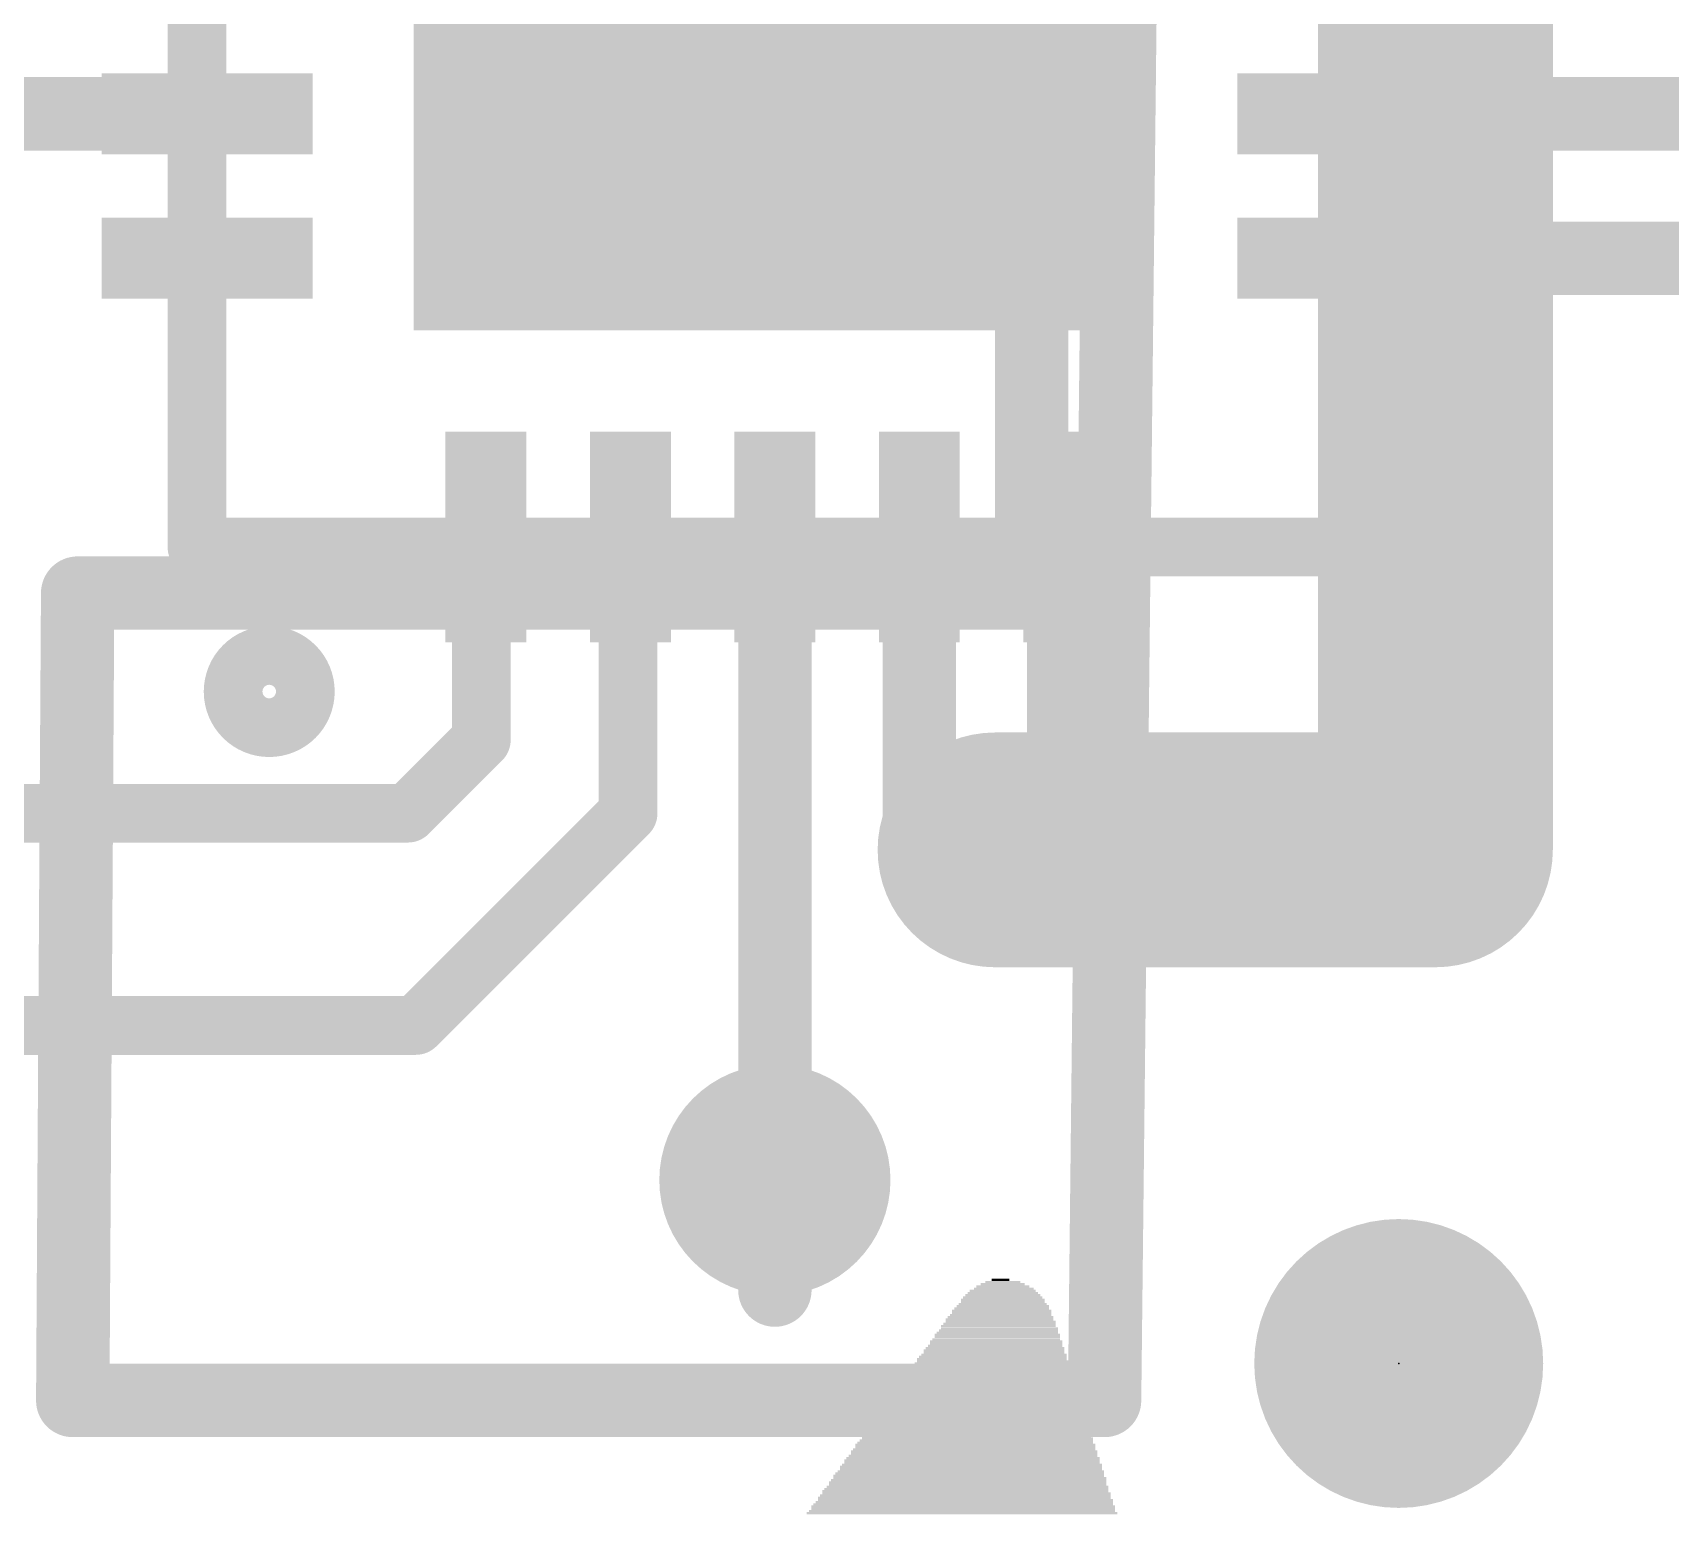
# Model space of a CAD drawing. Extents: x -8.2 to 37.1, y -7.3 to 38.8.
# Drawn here: x 8.73 to 14.4, y 8.5 to 13.62 of the extents above; entities that cross this region are included whole.
import ezdxf

# ---------------------------------------------------------------- set-up
doc = ezdxf.new("R2010")
doc.units = 0
for name, color, linetype in [('1', 12, 'CONTINUOUS'), ('16', 132, 'CONTINUOUS'), ('18', 110, 'CONTINUOUS'), ('21', 40, 'CONTINUOUS'), ('23', 53, 'CONTINUOUS'), ('51', 253, 'CONTINUOUS')]:
    doc.layers.add(name, color=color, linetype=linetype)

# ---------------------------------------------------------------- blocks, each defined once
blk = doc.blocks.new('PIE')
at = {"const_width": 0.5}
blk.add_lwpolyline([(0, -0.25, 1), (0, 0.25, 1), (0, -0.25)], format="xyb", dxfattribs=at)
blk = doc.blocks.new('RECT')
blk.add_solid([(-0.5, -0.5), (0.5, -0.5), (-0.5, 0.5), (0.5, 0.5)])
blk = doc.blocks.new('ROUNDV')
at = {"const_width": 0.5}
blk.add_lwpolyline([(0, -0.25, 1), (0, 0.25, 1), (0, -0.25)], format="xyb", dxfattribs=at)

msp = doc.modelspace()

# ---------------------------------------------------------------- linework, layer by layer
at = {"layer": '1'}
for points, const_width in [([(9.338, 13.343), (8.517, 13.343)], 0.254), ([(13.268, 13.343), (15.4283, 13.343)], 0.254), ([(13.268, 12.843), (14.97, 12.843)], 0.254), ([(10.287, 11.862), (10.303, 11.878)], 0.2032), ([(10.287, 11.176), (10.287, 11.862)], 0.2032), ([(10.795, 11.87), (10.803, 11.878)], 0.2032), ([(10.795, 10.922), (10.795, 11.87)], 0.2032), ([(11.303, 11.878), (11.303, 9.652)], 0.254), ([(11.803, 11.878), (11.803, 10.803)], 0.254), ([(12.303, 11.878), (12.303, 10.811)], 0.254), ([(10.033, 10.922), (10.287, 11.176)], 0.2032), ([(12.065, 10.795), (12.319, 10.795)], 0.8128), ([(12.319, 10.795), (13.589, 10.795)], 0.8128), ([(8.382, 10.922), (10.033, 10.922)], 0.2032), ([(10.06, 10.187), (10.795, 10.922)], 0.2032), ([(12.303, 10.811), (12.319, 10.795)], 0.254), ([(11.803, 10.803), (12.065, 10.795)], 0.254), ([(6.977, 10.187), (10.06, 10.187)], 0.2032)]:
    msp.add_lwpolyline(points, dxfattribs=dict(at, const_width=const_width))
for points, const_width in [([(9.338, 13.2795, 1), (9.338, 13.4065)], 0.127), ([(13.268, 13.4065, 1), (13.268, 13.2795)], 0.127), ([(13.268, 12.9065, 1), (13.268, 12.7795)], 0.127), ([(10.3378, 11.862, 1), (10.2362, 11.862)], 0.1016), ([(10.3389, 11.8421, 1), (10.2671, 11.9139)], 0.1016), ([(10.8458, 11.87, 1), (10.7442, 11.87)], 0.1016), ([(10.8389, 11.8421, 1), (10.7671, 11.9139)], 0.1016), ([(11.3665, 11.878, 1), (11.2395, 11.878)], 0.127), ([(11.8665, 11.878, 1), (11.7395, 11.878)], 0.127), ([(12.3665, 11.878, 1), (12.2395, 11.878)], 0.127), ([(10.2511, 11.8979, 1), (10.3229, 11.8261)], 0.1016), ([(10.7591, 11.9059, 1), (10.8309, 11.8341)], 0.1016), ([(10.2362, 11.176, 1), (10.3378, 11.176)], 0.1016), ([(10.3229, 11.1401, 1), (10.2511, 11.2119)], 0.1016), ([(12.065, 10.9982, 1), (12.065, 10.5918)], 0.4064), ([(12.319, 10.9982, 1), (12.319, 10.5918)], 0.4064), ([(12.319, 10.5918, 1), (12.319, 10.9982)], 0.4064), ([(13.589, 10.5918, 1), (13.589, 10.9982)], 0.4064), ([(9.9971, 10.9579, 1), (10.0689, 10.8861)], 0.1016), ([(10.033, 10.8712, 1), (10.033, 10.9728)], 0.1016), ([(10.8309, 10.8861, 1), (10.7591, 10.9579)], 0.1016), ([(10.7442, 10.922, 1), (10.8458, 10.922)], 0.1016), ([(12.3479, 10.8559, 1), (12.2581, 10.7661)], 0.127), ([(11.8049, 10.8665, 1), (11.8011, 10.7395)], 0.127), ([(12.0631, 10.7315, 1), (12.0669, 10.8585)], 0.127), ([(12.2741, 10.7501, 1), (12.3639, 10.8399)], 0.127), ([(11.7395, 10.803, 1), (11.8665, 10.803)], 0.127), ([(12.2395, 10.811, 1), (12.3665, 10.811)], 0.127), ([(10.0241, 10.2229, 1), (10.0959, 10.1511)], 0.1016), ([(10.06, 10.1362, 1), (10.06, 10.2378)], 0.1016), ([(11.2395, 9.652, 1), (11.3665, 9.652)], 0.127)]:
    msp.add_lwpolyline(points, format="xyb", dxfattribs=dict(at, const_width=const_width))
at = {"layer": '16'}
for points, const_width in [([(12.571, 20.365), (12.444, 8.889)], 0.254), ([(13.589, 10.795), (13.589, 16.383)], 0.8128), ([(12.192, 11.684), (12.192, 16.002)], 0.254), ([(8.873, 8.889), (8.89, 11.684)], 0.254), ([(8.89, 11.684), (12.192, 11.684)], 0.254), ([(11.303, 9.652), (11.303, 9.271)], 0.254), ([(12.444, 8.889), (8.873, 8.889)], 0.254)]:
    msp.add_lwpolyline(points, dxfattribs=dict(at, const_width=const_width))
for points, const_width in [([(8.9535, 11.6836, 1), (8.8265, 11.6844)], 0.127), ([(8.89, 11.7475, 1), (8.89, 11.6205)], 0.127), ([(12.192, 11.6205, 1), (12.192, 11.7475)], 0.127), ([(12.1285, 11.684, 1), (12.2555, 11.684)], 0.127), ([(13.3858, 10.795, 1), (13.7922, 10.795)], 0.4064), ([(11.3665, 9.652, 1), (11.2395, 9.652)], 0.127), ([(11.2395, 9.271, 1), (11.3665, 9.271)], 0.127), ([(8.873, 8.9525, 1), (8.873, 8.8255)], 0.127), ([(12.444, 8.8255, 1), (12.444, 8.9525)], 0.127), ([(8.8095, 8.8894, 1), (8.9365, 8.8886)], 0.127), ([(12.3805, 8.8897, 1), (12.5075, 8.8883)], 0.127)]:
    msp.add_lwpolyline(points, format="xyb", dxfattribs=dict(at, const_width=const_width))
at = {"layer": '21', "const_width": 0.2032}
for points in [[(9.303, 12.343), (9.303, 11.843)], [(13.303, 12.343), (13.303, 11.843)], [(9.303, 11.843), (9.803, 11.843)], [(13.303, 11.843), (12.803, 11.843)]]:
    msp.add_lwpolyline(points, dxfattribs=at)
at = {"layer": '21'}
for points, const_width in [([(9.3538, 12.343, 1), (9.2522, 12.343)], 0.1016), ([(13.3538, 12.343, 1), (13.2522, 12.343)], 0.1016), ([(9.303, 11.8938, 1), (9.303, 11.7922)], 0.1016), ([(9.803, 11.7922, 1), (9.803, 11.8938)], 0.1016), ([(12.803, 11.8938, 1), (12.803, 11.7922)], 0.1016), ([(13.303, 11.7922, 1), (13.303, 11.8938)], 0.1016), ([(9.2522, 11.843, 1), (9.3538, 11.843)], 0.1016), ([(13.2522, 11.843, 1), (13.3538, 11.843)], 0.1016), ([(9.553, 11.218, 1), (9.553, 11.468, 1), (9.553, 11.218)], 0.2032)]:
    msp.add_lwpolyline(points, format="xyb", dxfattribs=dict(at, const_width=const_width))
at = {"layer": '23'}
msp.add_point((13.462, 9.017), dxfattribs=at)
at = {"layer": '51', "const_width": 0.2032}
for points in [[(9.303, 11.843), (9.303, 15.843)], [(13.303, 15.843), (13.303, 11.843)], [(13.303, 11.843), (9.303, 11.843)]]:
    msp.add_lwpolyline(points, dxfattribs=at)
at = {"layer": '51', "const_width": 0.1016}
for points in [[(9.303, 11.8938, 1), (9.303, 11.7922)], [(13.303, 11.7922, 1), (13.303, 11.8938)], [(9.2522, 11.843, 1), (9.3538, 11.843)], [(13.2522, 11.843, 1), (13.3538, 11.843)]]:
    msp.add_lwpolyline(points, format="xyb", dxfattribs=at)

# ---------------------------------------------------------------- block references
at = {"layer": '1'}
for p, xscale, yscale, rotation in [((11.303, 13.843), 2.5, 2.5, 90), ((9.338, 13.343), 0.28, 0.73, 90), ((13.268, 13.343), 0.28, 0.73, 270), ((9.338, 12.843), 0.28, 0.73, 90), ((13.268, 12.843), 0.28, 0.73, 270), ((10.303, 11.878), 0.28, 0.73, 180), ((10.803, 11.878), 0.28, 0.73, 180), ((11.303, 11.878), 0.28, 0.73, 180), ((11.803, 11.878), 0.28, 0.73, 180), ((12.303, 11.878), 0.28, 0.73, 180)]:
    msp.add_blockref('RECT', p, dxfattribs=dict(at, xscale=xscale, yscale=yscale, rotation=rotation))
msp.add_blockref('PIE', (13.462, 9.017), dxfattribs=at)
at = {"layer": '18', "xscale": 0.8001, "yscale": 0.8001}
for p in [(11.303, 13.843), (11.303, 13.843), (13.589, 10.795), (13.589, 10.795), (11.303, 9.652), (11.303, 9.652)]:
    msp.add_blockref('ROUNDV', p, dxfattribs=at)
at = {"layer": '21'}
for p, xscale, yscale in [((12.0917, 9.2913), 0.1524, 0.0076), ((12.0917, 9.2989), 0.1219, 0.0077), ((12.0841, 9.3066), 0.0609, 0.0076), ((12.0917, 9.238), 0.2896, 0.0076), ((12.0917, 9.2456), 0.2743, 0.0076), ((12.0917, 9.2532), 0.2591, 0.0076), ((12.0917, 9.2608), 0.2438, 0.0077), ((12.0917, 9.2685), 0.2286, 0.0076), ((12.0955, 9.2761), 0.2058, 0.0076), ((12.0917, 9.2837), 0.1829, 0.0076), ((12.0841, 9.1847), 0.3505, 0.0077), ((12.0879, 9.1999), 0.3429, 0.0076), ((12.0879, 9.1923), 0.3429, 0.0076), ((12.0879, 9.2075), 0.3277, 0.0076), ((12.0917, 9.2151), 0.32, 0.0076), ((12.0917, 9.2227), 0.3048, 0.0077), ((12.0917, 9.2304), 0.2896, 0.0076), ((12.0727, 9.1237), 0.4191, 0.0076), ((12.0765, 9.1313), 0.4115, 0.0076), ((12.0765, 9.1466), 0.3963, 0.0077), ((12.0803, 9.1389), 0.4039, 0.0076), ((12.0803, 9.1542), 0.3887, 0.0076), ((12.0803, 9.1694), 0.3733, 0.0076), ((12.0841, 9.1618), 0.381, 0.0076), ((12.0841, 9.177), 0.3657, 0.0076), ((12.065, 9.0704), 0.48, 0.0077), ((12.065, 9.078), 0.4648, 0.0076), ((12.0688, 9.0932), 0.4572, 0.0076), ((12.0688, 9.0856), 0.4572, 0.0076), ((12.0688, 9.1008), 0.442, 0.0076), ((12.0727, 9.1161), 0.4343, 0.0076), ((12.0727, 9.1085), 0.4343, 0.0077), ((12.0498, 9.0094), 0.541, 0.0076), ((12.0536, 9.017), 0.5334, 0.0076), ((12.0536, 9.0323), 0.5182, 0.0077), ((12.0574, 9.0246), 0.5258, 0.0076), ((12.0574, 9.0399), 0.5106, 0.0076), ((12.0612, 9.0475), 0.503, 0.0076), ((12.0612, 9.0627), 0.4876, 0.0076), ((12.0612, 9.0551), 0.4876, 0.0076), ((12.0384, 8.9561), 0.5943, 0.0077), ((12.0422, 8.9637), 0.5867, 0.0076), ((12.0422, 8.9789), 0.5715, 0.0076), ((12.046, 8.9713), 0.5791, 0.0076), ((12.046, 8.9865), 0.5639, 0.0076), ((12.0498, 8.9942), 0.5563, 0.0077), ((12.0498, 9.0018), 0.541, 0.0076), ((12.0308, 8.9027), 0.6553, 0.0076), ((12.0308, 8.8951), 0.6553, 0.0076), ((12.0308, 8.9103), 0.6401, 0.0076), ((12.0346, 8.9256), 0.6325, 0.0076), ((12.0346, 8.918), 0.6325, 0.0077), ((12.0345, 8.9332), 0.6172, 0.0076), ((12.0383, 8.9408), 0.6096, 0.0076), ((12.0422, 8.9484), 0.6019, 0.0076), ((12.0193, 8.8494), 0.7086, 0.0076), ((12.0193, 8.8418), 0.7086, 0.0077), ((12.0231, 8.857), 0.701, 0.0076), ((12.0231, 8.8722), 0.6858, 0.0076), ((12.0231, 8.8646), 0.6858, 0.0076), ((12.0269, 8.8799), 0.6782, 0.0077), ((12.0269, 8.8875), 0.663, 0.0076), ((12.0079, 8.7808), 0.7773, 0.0076), ((12.0079, 8.796), 0.762, 0.0076), ((12.0079, 8.7884), 0.762, 0.0076), ((12.0117, 8.8037), 0.7544, 0.0077), ((12.0117, 8.8189), 0.7391, 0.0076), ((12.0155, 8.8113), 0.7468, 0.0076), ((12.0155, 8.8265), 0.7315, 0.0076), ((12.0193, 8.8341), 0.7239, 0.0076), ((11.9964, 8.7351), 0.8306, 0.0076), ((11.9964, 8.7275), 0.8306, 0.0077), ((11.9965, 8.7427), 0.8153, 0.0076), ((12.0003, 8.7503), 0.8077, 0.0076), ((12.0003, 8.7656), 0.7925, 0.0077), ((12.0041, 8.7579), 0.8001, 0.0076), ((12.0041, 8.7732), 0.7849, 0.0076), ((11.985, 8.6817), 0.884, 0.0076), ((11.985, 8.6741), 0.884, 0.0076), ((11.9889, 8.6894), 0.8763, 0.0077), ((11.9888, 8.697), 0.861, 0.0076), ((11.9926, 8.7122), 0.8534, 0.0076), ((11.9926, 8.7046), 0.8534, 0.0076), ((11.9926, 8.7198), 0.8382, 0.0076), ((11.9736, 8.6132), 0.9525, 0.0077), ((11.9736, 8.6284), 0.9373, 0.0076), ((11.9774, 8.6208), 0.9449, 0.0076), ((11.9774, 8.636), 0.9296, 0.0076), ((11.9812, 8.6436), 0.922, 0.0076), ((11.9812, 8.6589), 0.9068, 0.0076), ((11.9812, 8.6513), 0.9068, 0.0077), ((11.985, 8.6665), 0.8992, 0.0076), ((11.9622, 8.5598), 1.0059, 0.0076), ((11.9621, 8.5751), 0.9906, 0.0077), ((11.966, 8.5674), 0.9983, 0.0076), ((11.966, 8.5827), 0.9829, 0.0076), ((11.9698, 8.5903), 0.9753, 0.0076), ((11.9698, 8.6055), 0.9601, 0.0076), ((11.9698, 8.5979), 0.9601, 0.0076), ((11.9507, 8.4989), 1.0744, 0.0077), ((11.9507, 8.5065), 1.0592, 0.0076), ((11.9545, 8.5217), 1.0516, 0.0076), ((11.9545, 8.5141), 1.0516, 0.0076), ((11.9546, 8.5293), 1.0363, 0.0076), ((11.9584, 8.537), 1.0287, 0.0077), ((11.9584, 8.5522), 1.0135, 0.0076), ((11.9622, 8.5446), 1.0211, 0.0076)]:
    msp.add_blockref('RECT', p, dxfattribs=dict(at, xscale=xscale, yscale=yscale))

doc.saveas('drawing.dxf')
